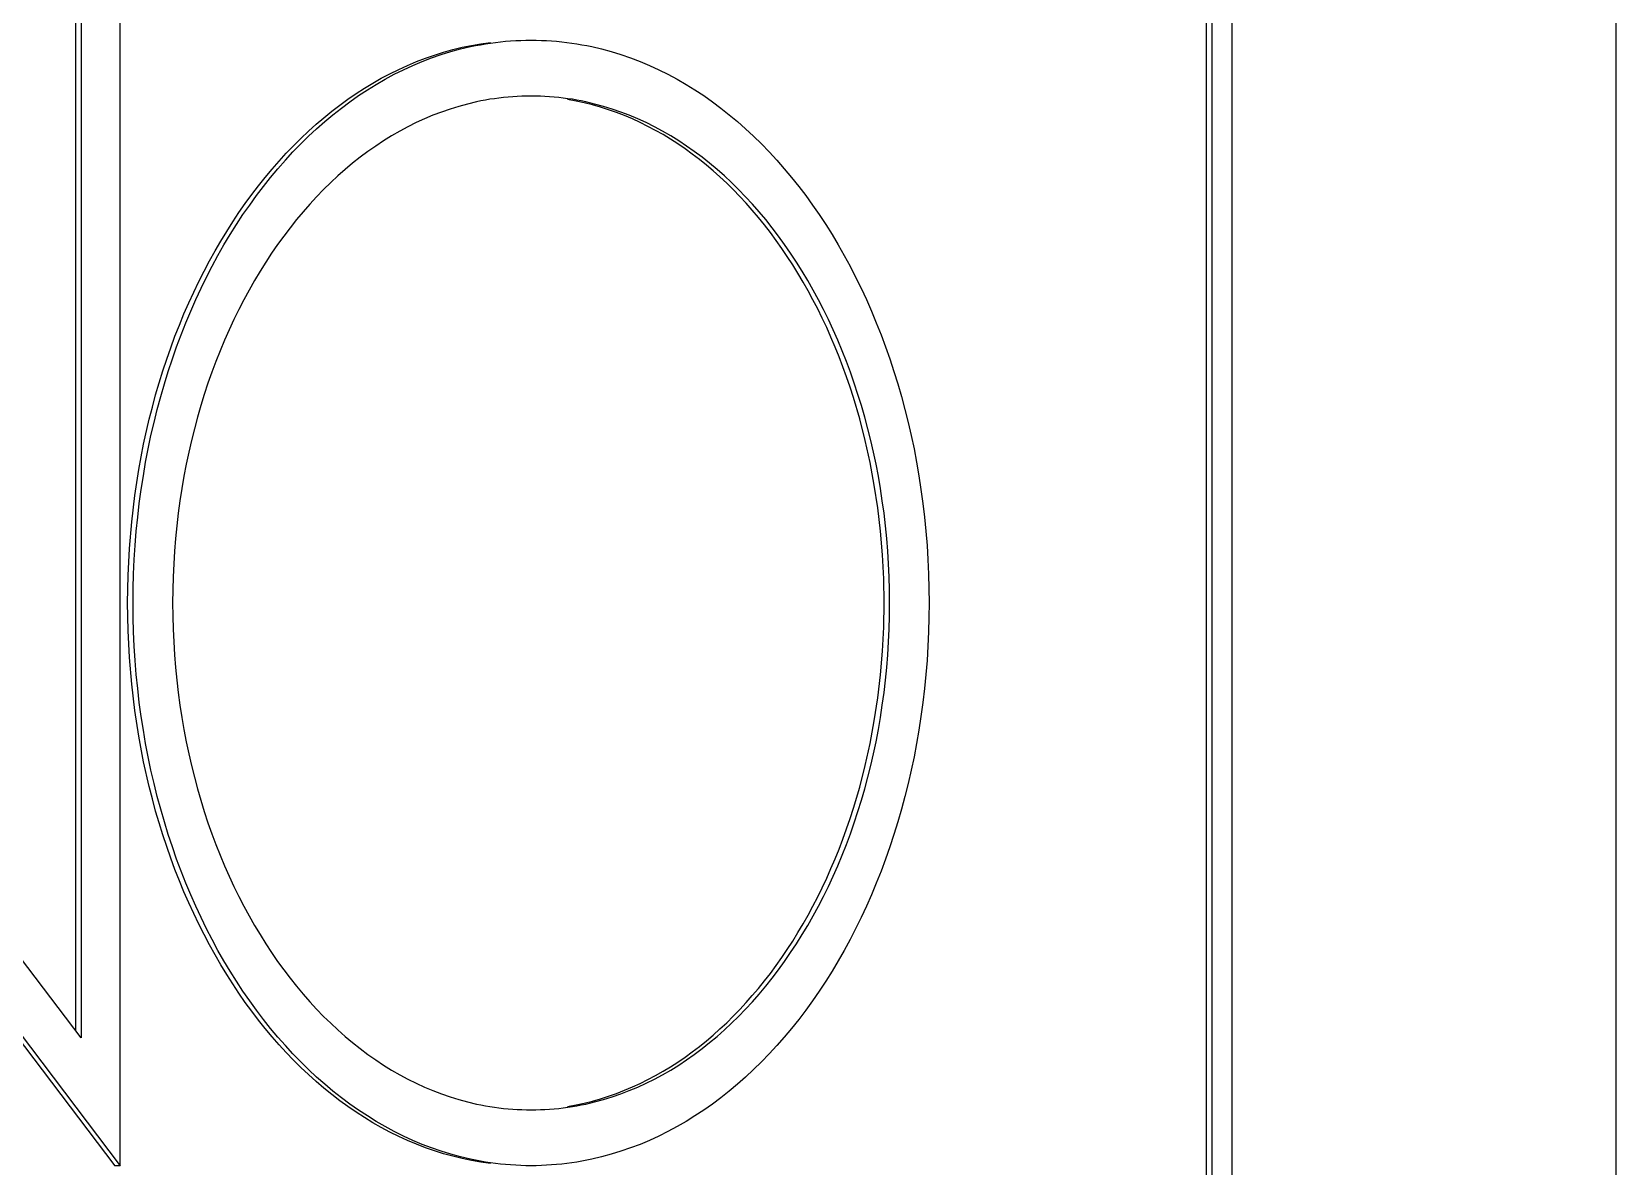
# Model space of a CAD drawing. Header units: millimetres. Extents: x -1480 to 5249, y -840 to 3860.
# Drawn here: x 2442.34 to 2459.57, y 3071.29 to 3083.63 of the extents above; entities that cross this region are included whole.
import ezdxf

# ---------------------------------------------------------------- set-up
doc = ezdxf.new("R2010")
doc.units = ezdxf.units.MM
doc.header["$MEASUREMENT"] = 0
doc.layers.add('Utwórz2D linie widoczne', color=7, linetype='Continuous', true_color=0x000000)

msp = doc.modelspace()

# ---------------------------------------------------------------- linework, layer by layer
at = {"layer": 'Utwórz2D linie widoczne'}
for p, q in [((2459.574, 3059.812), (2459.574, 3114.012)), ((2455.392, 3100.712), (2455.392, 3066.712)), ((2455.117, 3067.016), (2455.117, 3100.409)), ((2455.177, 3067.016), (2455.177, 3100.409)), ((2443.299, 3071.293), (2443.299, 3083.904)), ((2442.872, 3072.686), (2434.505, 3083.727)), ((2442.812, 3083.727), (2442.812, 3072.765)), ((2442.872, 3083.727), (2442.872, 3072.686)), ((2447.221, 3083.502), (2447.325, 3083.517)), ((2447.271, 3083.501), (2447.326, 3083.509)), ((2447.326, 3083.509), (2447.38, 3083.516)), ((2447.38, 3083.516), (2447.435, 3083.523)), ((2447.435, 3083.523), (2447.49, 3083.528)), ((2447.49, 3083.528), (2447.546, 3083.533)), ((2447.546, 3083.533), (2447.601, 3083.536)), ((2447.601, 3083.536), (2447.657, 3083.538)), ((2447.657, 3083.538), (2447.712, 3083.54)), ((2447.712, 3083.54), (2447.768, 3083.54)), ((2447.768, 3083.54), (2447.824, 3083.54)), ((2447.824, 3083.54), (2447.88, 3083.538)), ((2447.88, 3083.538), (2447.936, 3083.536)), ((2447.936, 3083.536), (2447.991, 3083.533)), ((2447.991, 3083.533), (2448.046, 3083.528)), ((2448.046, 3083.528), (2448.102, 3083.523)), ((2448.102, 3083.523), (2448.156, 3083.516)), ((2448.156, 3083.516), (2448.211, 3083.509)), ((2448.211, 3083.509), (2448.266, 3083.501)), ((2446.52, 3083.307), (2446.618, 3083.345)), ((2446.583, 3083.308), (2446.686, 3083.348)), ((2446.618, 3083.345), (2446.716, 3083.379)), ((2446.686, 3083.348), (2446.791, 3083.384)), ((2446.716, 3083.379), (2446.816, 3083.41)), ((2446.791, 3083.384), (2446.896, 3083.416)), ((2446.816, 3083.41), (2446.916, 3083.438)), ((2446.896, 3083.416), (2447.002, 3083.445)), ((2446.916, 3083.438), (2447.017, 3083.463)), ((2447.002, 3083.445), (2447.109, 3083.47)), ((2447.017, 3083.463), (2447.119, 3083.484)), ((2447.109, 3083.47), (2447.163, 3083.481)), ((2447.119, 3083.484), (2447.221, 3083.502)), ((2447.163, 3083.481), (2447.217, 3083.491)), ((2447.217, 3083.491), (2447.271, 3083.501)), ((2448.266, 3083.501), (2448.32, 3083.491)), ((2448.32, 3083.491), (2448.374, 3083.481)), ((2448.374, 3083.481), (2448.428, 3083.47)), ((2448.428, 3083.47), (2448.535, 3083.445)), ((2448.535, 3083.445), (2448.641, 3083.416)), ((2448.641, 3083.416), (2448.746, 3083.384)), ((2448.746, 3083.384), (2448.851, 3083.348)), ((2448.851, 3083.348), (2448.954, 3083.308)), ((2446.139, 3083.126), (2446.233, 3083.176)), ((2446.181, 3083.116), (2446.28, 3083.169)), ((2446.233, 3083.176), (2446.328, 3083.223)), ((2446.28, 3083.169), (2446.38, 3083.219)), ((2446.328, 3083.223), (2446.423, 3083.266)), ((2446.38, 3083.219), (2446.481, 3083.265)), ((2446.423, 3083.266), (2446.52, 3083.307)), ((2446.481, 3083.265), (2446.583, 3083.308)), ((2448.954, 3083.308), (2449.056, 3083.265)), ((2449.056, 3083.265), (2449.157, 3083.219)), ((2449.157, 3083.219), (2449.257, 3083.169)), ((2449.257, 3083.169), (2449.356, 3083.116)), ((2445.864, 3082.959), (2445.955, 3083.018)), ((2445.891, 3082.937), (2445.987, 3083)), ((2445.955, 3083.018), (2446.047, 3083.073)), ((2445.987, 3083), (2446.083, 3083.059)), ((2446.047, 3083.073), (2446.139, 3083.126)), ((2446.083, 3083.059), (2446.181, 3083.116)), ((2449.356, 3083.116), (2449.454, 3083.059)), ((2449.454, 3083.059), (2449.55, 3083)), ((2449.55, 3083), (2449.646, 3082.937)), ((2445.6, 3082.767), (2445.687, 3082.834)), ((2445.687, 3082.834), (2445.775, 3082.898)), ((2445.705, 3082.801), (2445.797, 3082.871)), ((2445.775, 3082.898), (2445.864, 3082.959)), ((2445.797, 3082.871), (2445.891, 3082.937)), ((2446.983, 3082.82), (2446.888, 3082.791)), ((2447.078, 3082.846), (2446.983, 3082.82)), ((2447.175, 3082.869), (2447.078, 3082.846)), ((2447.223, 3082.879), (2447.175, 3082.869)), ((2447.272, 3082.888), (2447.223, 3082.879)), ((2447.321, 3082.897), (2447.272, 3082.888)), ((2447.37, 3082.904), (2447.321, 3082.897)), ((2447.419, 3082.911), (2447.37, 3082.904)), ((2447.469, 3082.916), (2447.419, 3082.911)), ((2447.518, 3082.921), (2447.469, 3082.916)), ((2447.568, 3082.925), (2447.518, 3082.921)), ((2447.618, 3082.928), (2447.568, 3082.925)), ((2447.668, 3082.931), (2447.618, 3082.928)), ((2447.718, 3082.932), (2447.668, 3082.931)), ((2447.769, 3082.932), (2447.718, 3082.932)), ((2447.819, 3082.932), (2447.769, 3082.932)), ((2447.869, 3082.931), (2447.819, 3082.932)), ((2447.919, 3082.928), (2447.869, 3082.931)), ((2447.969, 3082.925), (2447.919, 3082.928)), ((2448.019, 3082.921), (2447.969, 3082.925)), ((2448.069, 3082.916), (2448.019, 3082.921)), ((2448.118, 3082.911), (2448.069, 3082.916)), ((2448.167, 3082.904), (2448.118, 3082.911)), ((2448.257, 3082.878), (2448.166, 3082.895)), ((2448.217, 3082.897), (2448.167, 3082.904)), ((2448.265, 3082.888), (2448.217, 3082.897)), ((2448.346, 3082.859), (2448.257, 3082.878)), ((2448.314, 3082.879), (2448.265, 3082.888)), ((2448.363, 3082.869), (2448.314, 3082.879)), ((2448.436, 3082.837), (2448.346, 3082.859)), ((2448.459, 3082.846), (2448.363, 3082.869)), ((2448.524, 3082.812), (2448.436, 3082.837)), ((2448.555, 3082.82), (2448.459, 3082.846)), ((2448.65, 3082.791), (2448.555, 3082.82)), ((2449.646, 3082.937), (2449.74, 3082.871)), ((2449.74, 3082.871), (2449.832, 3082.801)), ((2445.429, 3082.625), (2445.514, 3082.697)), ((2445.435, 3082.576), (2445.523, 3082.654)), ((2445.514, 3082.697), (2445.6, 3082.767)), ((2445.523, 3082.654), (2445.613, 3082.729)), ((2445.613, 3082.729), (2445.705, 3082.801)), ((2446.518, 3082.643), (2446.428, 3082.598)), ((2446.609, 3082.685), (2446.518, 3082.643)), ((2446.701, 3082.723), (2446.609, 3082.685)), ((2446.794, 3082.759), (2446.701, 3082.723)), ((2446.888, 3082.791), (2446.794, 3082.759)), ((2448.612, 3082.784), (2448.524, 3082.812)), ((2448.699, 3082.753), (2448.612, 3082.784)), ((2448.743, 3082.759), (2448.65, 3082.791)), ((2448.785, 3082.72), (2448.699, 3082.753)), ((2448.836, 3082.723), (2448.743, 3082.759)), ((2448.87, 3082.684), (2448.785, 3082.72)), ((2448.928, 3082.685), (2448.836, 3082.723)), ((2448.955, 3082.645), (2448.87, 3082.684)), ((2449.02, 3082.643), (2448.928, 3082.685)), ((2449.039, 3082.603), (2448.955, 3082.645)), ((2449.11, 3082.598), (2449.02, 3082.643)), ((2449.832, 3082.801), (2449.924, 3082.729)), ((2449.924, 3082.729), (2450.014, 3082.654)), ((2450.014, 3082.654), (2450.102, 3082.576)), ((2445.184, 3082.392), (2445.264, 3082.472)), ((2445.262, 3082.411), (2445.348, 3082.495)), ((2445.264, 3082.472), (2445.346, 3082.55)), ((2445.346, 3082.55), (2445.429, 3082.625)), ((2445.348, 3082.495), (2445.435, 3082.576)), ((2446.251, 3082.499), (2446.164, 3082.445)), ((2446.339, 3082.55), (2446.251, 3082.499)), ((2446.428, 3082.598), (2446.339, 3082.55)), ((2449.122, 3082.559), (2449.039, 3082.603)), ((2449.199, 3082.55), (2449.11, 3082.598)), ((2449.204, 3082.513), (2449.122, 3082.559)), ((2449.287, 3082.499), (2449.199, 3082.55)), ((2449.284, 3082.464), (2449.204, 3082.513)), ((2449.374, 3082.445), (2449.287, 3082.499)), ((2450.102, 3082.576), (2450.189, 3082.495)), ((2450.189, 3082.495), (2450.275, 3082.411)), ((2434.935, 3082.329), (2443.299, 3071.293)), ((2445.026, 3082.225), (2445.104, 3082.31)), ((2445.095, 3082.235), (2445.178, 3082.324)), ((2445.104, 3082.31), (2445.184, 3082.392)), ((2445.178, 3082.324), (2445.262, 3082.411)), ((2445.993, 3082.329), (2445.91, 3082.267)), ((2446.078, 3082.389), (2445.993, 3082.329)), ((2446.164, 3082.445), (2446.078, 3082.389)), ((2449.365, 3082.412), (2449.284, 3082.464)), ((2449.444, 3082.358), (2449.365, 3082.412)), ((2449.46, 3082.389), (2449.374, 3082.445)), ((2449.522, 3082.302), (2449.444, 3082.358)), ((2449.544, 3082.329), (2449.46, 3082.389)), ((2449.599, 3082.243), (2449.522, 3082.302)), ((2449.628, 3082.267), (2449.544, 3082.329)), ((2450.275, 3082.411), (2450.359, 3082.324)), ((2450.359, 3082.324), (2450.442, 3082.235)), ((2434.935, 3082.25), (2443.239, 3071.293)), ((2444.875, 3082.047), (2444.95, 3082.137)), ((2444.935, 3082.047), (2445.014, 3082.142)), ((2444.95, 3082.137), (2445.026, 3082.225)), ((2445.014, 3082.142), (2445.095, 3082.235)), ((2445.746, 3082.134), (2445.667, 3082.064)), ((2445.827, 3082.202), (2445.746, 3082.134)), ((2445.91, 3082.267), (2445.827, 3082.202)), ((2449.675, 3082.181), (2449.599, 3082.243)), ((2449.71, 3082.202), (2449.628, 3082.267)), ((2449.75, 3082.118), (2449.675, 3082.181)), ((2449.791, 3082.134), (2449.71, 3082.202)), ((2449.871, 3082.064), (2449.791, 3082.134)), ((2450.442, 3082.235), (2450.523, 3082.142)), ((2450.523, 3082.142), (2450.602, 3082.047)), ((2444.729, 3081.861), (2444.801, 3081.955)), ((2444.801, 3081.955), (2444.875, 3082.047)), ((2444.857, 3081.95), (2444.935, 3082.047)), ((2445.588, 3081.991), (2445.511, 3081.915)), ((2445.667, 3082.064), (2445.588, 3081.991)), ((2449.823, 3082.052), (2449.75, 3082.118)), ((2449.896, 3081.984), (2449.823, 3082.052)), ((2449.949, 3081.991), (2449.871, 3082.064)), ((2449.968, 3081.914), (2449.896, 3081.984)), ((2450.026, 3081.915), (2449.949, 3081.991)), ((2450.602, 3082.047), (2450.68, 3081.95)), ((2444.659, 3081.764), (2444.729, 3081.861)), ((2444.707, 3081.747), (2444.781, 3081.85)), ((2444.781, 3081.85), (2444.857, 3081.95)), ((2445.435, 3081.837), (2445.361, 3081.756)), ((2445.511, 3081.915), (2445.435, 3081.837)), ((2450.038, 3081.841), (2449.968, 3081.914)), ((2450.102, 3081.837), (2450.026, 3081.915)), ((2450.107, 3081.766), (2450.038, 3081.841)), ((2450.176, 3081.756), (2450.102, 3081.837)), ((2450.68, 3081.95), (2450.756, 3081.85)), ((2450.756, 3081.85), (2450.83, 3081.747)), ((2444.522, 3081.564), (2444.59, 3081.665)), ((2444.563, 3081.535), (2444.634, 3081.642)), ((2444.59, 3081.665), (2444.659, 3081.764)), ((2444.634, 3081.642), (2444.707, 3081.747)), ((2445.288, 3081.673), (2445.216, 3081.588)), ((2445.361, 3081.756), (2445.288, 3081.673)), ((2450.175, 3081.69), (2450.107, 3081.766)), ((2450.242, 3081.611), (2450.175, 3081.69)), ((2450.249, 3081.673), (2450.176, 3081.756)), ((2450.307, 3081.53), (2450.242, 3081.611)), ((2450.321, 3081.588), (2450.249, 3081.673)), ((2450.83, 3081.747), (2450.903, 3081.642)), ((2450.903, 3081.642), (2450.973, 3081.535)), ((2444.392, 3081.355), (2444.457, 3081.46)), ((2444.457, 3081.46), (2444.522, 3081.564)), ((2444.494, 3081.425), (2444.563, 3081.535)), ((2445.146, 3081.5), (2445.078, 3081.409)), ((2445.216, 3081.588), (2445.146, 3081.5)), ((2450.371, 3081.447), (2450.307, 3081.53)), ((2450.391, 3081.5), (2450.321, 3081.588)), ((2450.434, 3081.362), (2450.371, 3081.447)), ((2450.459, 3081.409), (2450.391, 3081.5)), ((2450.973, 3081.535), (2451.042, 3081.425)), ((2444.33, 3081.248), (2444.392, 3081.355)), ((2444.362, 3081.198), (2444.427, 3081.312)), ((2444.427, 3081.312), (2444.494, 3081.425)), ((2445.011, 3081.317), (2444.946, 3081.222)), ((2445.078, 3081.409), (2445.011, 3081.317)), ((2450.495, 3081.275), (2450.434, 3081.362)), ((2450.526, 3081.317), (2450.459, 3081.409)), ((2450.555, 3081.187), (2450.495, 3081.275)), ((2450.592, 3081.222), (2450.526, 3081.317)), ((2451.042, 3081.425), (2451.109, 3081.312)), ((2451.109, 3081.312), (2451.175, 3081.198)), ((2444.21, 3081.027), (2444.269, 3081.138)), ((2444.269, 3081.138), (2444.33, 3081.248)), ((2444.299, 3081.081), (2444.362, 3081.198)), ((2444.882, 3081.125), (2444.82, 3081.026)), ((2444.946, 3081.222), (2444.882, 3081.125)), ((2450.614, 3081.096), (2450.555, 3081.187)), ((2450.655, 3081.125), (2450.592, 3081.222)), ((2450.671, 3081.004), (2450.614, 3081.096)), ((2450.718, 3081.026), (2450.655, 3081.125)), ((2451.175, 3081.198), (2451.238, 3081.081)), ((2444.153, 3080.913), (2444.21, 3081.027)), ((2444.178, 3080.841), (2444.237, 3080.962)), ((2444.237, 3080.962), (2444.299, 3081.081)), ((2444.759, 3080.925), (2444.7, 3080.822)), ((2444.82, 3081.026), (2444.759, 3080.925)), ((2450.727, 3080.909), (2450.671, 3081.004)), ((2450.778, 3080.925), (2450.718, 3081.026)), ((2450.837, 3080.822), (2450.778, 3080.925)), ((2451.238, 3081.081), (2451.299, 3080.962)), ((2451.299, 3080.962), (2451.359, 3080.841)), ((2444.044, 3080.681), (2444.098, 3080.798)), ((2444.098, 3080.798), (2444.153, 3080.913)), ((2444.121, 3080.718), (2444.178, 3080.841)), ((2444.7, 3080.822), (2444.643, 3080.717)), ((2450.782, 3080.814), (2450.727, 3080.909)), ((2450.834, 3080.716), (2450.782, 3080.814)), ((2450.894, 3080.717), (2450.837, 3080.822)), ((2451.359, 3080.841), (2451.416, 3080.718)), ((2443.992, 3080.562), (2444.044, 3080.681)), ((2444.012, 3080.465), (2444.066, 3080.593)), ((2444.066, 3080.593), (2444.121, 3080.718)), ((2444.588, 3080.61), (2444.535, 3080.501)), ((2444.643, 3080.717), (2444.588, 3080.61)), ((2450.886, 3080.616), (2450.834, 3080.716)), ((2450.935, 3080.515), (2450.886, 3080.616)), ((2450.949, 3080.61), (2450.894, 3080.717)), ((2451.003, 3080.501), (2450.949, 3080.61)), ((2451.416, 3080.718), (2451.471, 3080.593)), ((2451.471, 3080.593), (2451.524, 3080.465)), ((2443.894, 3080.319), (2443.942, 3080.441)), ((2443.942, 3080.441), (2443.992, 3080.562)), ((2443.961, 3080.336), (2444.012, 3080.465)), ((2444.535, 3080.501), (2444.483, 3080.39)), ((2450.984, 3080.413), (2450.935, 3080.515)), ((2451.03, 3080.308), (2450.984, 3080.413)), ((2451.054, 3080.39), (2451.003, 3080.501)), ((2451.524, 3080.465), (2451.576, 3080.336)), ((2443.848, 3080.194), (2443.894, 3080.319)), ((2443.912, 3080.205), (2443.961, 3080.336)), ((2444.433, 3080.277), (2444.385, 3080.162)), ((2444.483, 3080.39), (2444.433, 3080.277)), ((2451.075, 3080.202), (2451.03, 3080.308)), ((2451.104, 3080.277), (2451.054, 3080.39)), ((2451.152, 3080.162), (2451.104, 3080.277)), ((2451.576, 3080.336), (2451.624, 3080.205)), ((2443.762, 3079.941), (2443.804, 3080.068)), ((2443.804, 3080.068), (2443.848, 3080.194)), ((2443.821, 3079.937), (2443.866, 3080.072)), ((2443.866, 3080.072), (2443.912, 3080.205)), ((2444.385, 3080.162), (2444.339, 3080.046)), ((2451.119, 3080.095), (2451.075, 3080.202)), ((2451.16, 3079.986), (2451.119, 3080.095)), ((2451.198, 3080.046), (2451.152, 3080.162)), ((2451.624, 3080.205), (2451.671, 3080.072)), ((2451.671, 3080.072), (2451.716, 3079.937)), ((2443.722, 3079.812), (2443.762, 3079.941)), ((2443.779, 3079.801), (2443.821, 3079.937)), ((2444.295, 3079.928), (2444.253, 3079.808)), ((2444.339, 3080.046), (2444.295, 3079.928)), ((2451.2, 3079.876), (2451.16, 3079.986)), ((2451.242, 3079.928), (2451.198, 3080.046)), ((2451.284, 3079.808), (2451.242, 3079.928)), ((2451.716, 3079.937), (2451.758, 3079.801)), ((2443.684, 3079.681), (2443.722, 3079.812)), ((2443.739, 3079.663), (2443.779, 3079.801)), ((2444.253, 3079.808), (2444.213, 3079.687)), ((2451.239, 3079.764), (2451.2, 3079.876)), ((2451.275, 3079.651), (2451.239, 3079.764)), ((2451.324, 3079.687), (2451.284, 3079.808)), ((2451.758, 3079.801), (2451.798, 3079.663)), ((2443.614, 3079.416), (2443.648, 3079.549)), ((2443.648, 3079.549), (2443.684, 3079.681)), ((2443.701, 3079.523), (2443.739, 3079.663)), ((2444.175, 3079.564), (2444.139, 3079.439)), ((2444.213, 3079.687), (2444.175, 3079.564)), ((2451.343, 3079.421), (2451.275, 3079.651)), ((2451.362, 3079.564), (2451.324, 3079.687)), ((2451.398, 3079.439), (2451.362, 3079.564)), ((2451.798, 3079.663), (2451.835, 3079.523)), ((2443.553, 3079.145), (2443.614, 3079.416)), ((2443.633, 3079.238), (2443.666, 3079.381)), ((2443.666, 3079.381), (2443.701, 3079.523)), ((2444.139, 3079.439), (2444.105, 3079.313)), ((2451.404, 3079.185), (2451.343, 3079.421)), ((2451.432, 3079.313), (2451.398, 3079.439)), ((2451.835, 3079.523), (2451.871, 3079.381)), ((2451.871, 3079.381), (2451.903, 3079.238)), ((2443.603, 3079.094), (2443.633, 3079.238)), ((2444.105, 3079.313), (2444.074, 3079.186)), ((2451.464, 3079.186), (2451.432, 3079.313)), ((2451.903, 3079.238), (2451.934, 3079.094)), ((2443.501, 3078.868), (2443.553, 3079.145)), ((2443.575, 3078.948), (2443.603, 3079.094)), ((2444.044, 3079.057), (2444.017, 3078.927)), ((2444.074, 3079.186), (2444.044, 3079.057)), ((2451.457, 3078.945), (2451.404, 3079.185)), ((2451.493, 3079.057), (2451.464, 3079.186)), ((2451.521, 3078.927), (2451.493, 3079.057)), ((2451.934, 3079.094), (2451.962, 3078.948)), ((2443.457, 3078.587), (2443.501, 3078.868)), ((2443.55, 3078.8), (2443.575, 3078.948)), ((2444.017, 3078.927), (2443.991, 3078.795)), ((2451.502, 3078.7), (2451.457, 3078.945)), ((2451.546, 3078.795), (2451.521, 3078.927)), ((2451.962, 3078.948), (2451.987, 3078.8)), ((2443.527, 3078.651), (2443.55, 3078.8)), ((2443.991, 3078.795), (2443.968, 3078.663)), ((2451.54, 3078.451), (2451.502, 3078.7)), ((2451.569, 3078.663), (2451.546, 3078.795)), ((2451.987, 3078.8), (2452.01, 3078.651)), ((2443.423, 3078.301), (2443.457, 3078.587)), ((2443.506, 3078.501), (2443.527, 3078.651)), ((2443.948, 3078.529), (2443.93, 3078.393)), ((2443.968, 3078.663), (2443.948, 3078.529)), ((2451.589, 3078.529), (2451.569, 3078.663)), ((2451.608, 3078.393), (2451.589, 3078.529)), ((2452.01, 3078.651), (2452.03, 3078.501)), ((2443.473, 3078.197), (2443.489, 3078.35)), ((2443.489, 3078.35), (2443.506, 3078.501)), ((2443.93, 3078.393), (2443.914, 3078.257)), ((2451.57, 3078.198), (2451.54, 3078.451)), ((2451.624, 3078.257), (2451.608, 3078.393)), ((2452.03, 3078.501), (2452.048, 3078.35)), ((2452.048, 3078.35), (2452.063, 3078.197)), ((2443.399, 3078.01), (2443.423, 3078.301)), ((2443.461, 3078.043), (2443.473, 3078.197)), ((2443.914, 3078.257), (2443.9, 3078.119)), ((2451.591, 3077.941), (2451.57, 3078.198)), ((2451.637, 3078.119), (2451.624, 3078.257)), ((2452.063, 3078.197), (2452.076, 3078.043)), ((2443.384, 3077.716), (2443.399, 3078.01)), ((2443.451, 3077.889), (2443.461, 3078.043)), ((2443.9, 3078.119), (2443.889, 3077.981)), ((2451.648, 3077.981), (2451.637, 3078.119)), ((2452.076, 3078.043), (2452.085, 3077.889)), ((2443.444, 3077.732), (2443.451, 3077.889)), ((2443.88, 3077.841), (2443.874, 3077.701)), ((2443.889, 3077.981), (2443.88, 3077.841)), ((2451.604, 3077.68), (2451.591, 3077.941)), ((2451.657, 3077.841), (2451.648, 3077.981)), ((2451.663, 3077.701), (2451.657, 3077.841)), ((2452.085, 3077.889), (2452.092, 3077.732)), ((2443.379, 3077.417), (2443.384, 3077.716)), ((2443.44, 3077.575), (2443.444, 3077.732)), ((2443.874, 3077.701), (2443.87, 3077.559)), ((2451.608, 3077.417), (2451.604, 3077.68)), ((2451.667, 3077.559), (2451.663, 3077.701)), ((2452.092, 3077.732), (2452.097, 3077.575)), ((2443.439, 3077.417), (2443.44, 3077.575)), ((2443.87, 3077.559), (2443.869, 3077.417)), ((2451.669, 3077.417), (2451.667, 3077.559)), ((2452.097, 3077.575), (2452.098, 3077.417)), ((2443.384, 3077.119), (2443.379, 3077.417)), ((2443.44, 3077.259), (2443.439, 3077.417)), ((2443.869, 3077.417), (2443.87, 3077.275)), ((2451.604, 3077.153), (2451.608, 3077.417)), ((2451.667, 3077.275), (2451.669, 3077.417)), ((2452.098, 3077.417), (2452.097, 3077.259)), ((2443.444, 3077.102), (2443.44, 3077.259)), ((2443.87, 3077.275), (2443.874, 3077.133)), ((2443.874, 3077.133), (2443.88, 3076.993)), ((2451.591, 3076.893), (2451.604, 3077.153)), ((2451.657, 3076.993), (2451.663, 3077.133)), ((2451.663, 3077.133), (2451.667, 3077.275)), ((2452.097, 3077.259), (2452.092, 3077.102)), ((2443.399, 3076.825), (2443.384, 3077.119)), ((2443.451, 3076.946), (2443.444, 3077.102)), ((2443.88, 3076.993), (2443.889, 3076.853)), ((2451.648, 3076.853), (2451.657, 3076.993)), ((2452.092, 3077.102), (2452.085, 3076.946)), ((2443.423, 3076.534), (2443.399, 3076.825)), ((2443.461, 3076.791), (2443.451, 3076.946)), ((2443.473, 3076.637), (2443.461, 3076.791)), ((2443.889, 3076.853), (2443.9, 3076.715)), ((2451.57, 3076.636), (2451.591, 3076.893)), ((2451.637, 3076.715), (2451.648, 3076.853)), ((2452.076, 3076.791), (2452.063, 3076.637)), ((2452.085, 3076.946), (2452.076, 3076.791)), ((2443.489, 3076.485), (2443.473, 3076.637)), ((2443.9, 3076.715), (2443.914, 3076.577)), ((2451.54, 3076.383), (2451.57, 3076.636)), ((2451.624, 3076.577), (2451.637, 3076.715)), ((2452.063, 3076.637), (2452.048, 3076.485)), ((2443.457, 3076.248), (2443.423, 3076.534)), ((2443.506, 3076.333), (2443.489, 3076.485)), ((2443.914, 3076.577), (2443.93, 3076.441)), ((2443.93, 3076.441), (2443.948, 3076.305)), ((2451.589, 3076.305), (2451.608, 3076.441)), ((2451.608, 3076.441), (2451.624, 3076.577)), ((2452.048, 3076.485), (2452.03, 3076.333)), ((2443.527, 3076.183), (2443.506, 3076.333)), ((2443.948, 3076.305), (2443.968, 3076.171)), ((2451.502, 3076.134), (2451.54, 3076.383)), ((2451.569, 3076.171), (2451.589, 3076.305)), ((2452.03, 3076.333), (2452.01, 3076.183)), ((2443.501, 3075.967), (2443.457, 3076.248)), ((2443.55, 3076.034), (2443.527, 3076.183)), ((2443.968, 3076.171), (2443.991, 3076.039)), ((2451.457, 3075.889), (2451.502, 3076.134)), ((2451.546, 3076.039), (2451.569, 3076.171)), ((2452.01, 3076.183), (2451.987, 3076.034)), ((2443.553, 3075.69), (2443.501, 3075.967)), ((2443.575, 3075.887), (2443.55, 3076.034)), ((2443.991, 3076.039), (2444.017, 3075.907)), ((2451.521, 3075.907), (2451.546, 3076.039)), ((2451.987, 3076.034), (2451.962, 3075.887)), ((2443.603, 3075.741), (2443.575, 3075.887)), ((2444.017, 3075.907), (2444.044, 3075.777)), ((2444.044, 3075.777), (2444.074, 3075.648)), ((2451.404, 3075.649), (2451.457, 3075.889)), ((2451.464, 3075.648), (2451.493, 3075.777)), ((2451.493, 3075.777), (2451.521, 3075.907)), ((2451.962, 3075.887), (2451.934, 3075.741)), ((2443.614, 3075.419), (2443.553, 3075.69)), ((2443.633, 3075.596), (2443.603, 3075.741)), ((2443.666, 3075.453), (2443.633, 3075.596)), ((2444.074, 3075.648), (2444.105, 3075.521)), ((2451.343, 3075.413), (2451.404, 3075.649)), ((2451.432, 3075.521), (2451.464, 3075.648)), ((2451.903, 3075.596), (2451.871, 3075.453)), ((2451.934, 3075.741), (2451.903, 3075.596)), ((2443.648, 3075.285), (2443.614, 3075.419)), ((2443.701, 3075.312), (2443.666, 3075.453)), ((2444.105, 3075.521), (2444.139, 3075.395)), ((2451.275, 3075.183), (2451.343, 3075.413)), ((2451.398, 3075.395), (2451.432, 3075.521)), ((2451.871, 3075.453), (2451.835, 3075.312)), ((2443.684, 3075.153), (2443.648, 3075.285)), ((2443.739, 3075.172), (2443.701, 3075.312)), ((2444.139, 3075.395), (2444.175, 3075.27)), ((2444.175, 3075.27), (2444.213, 3075.147)), ((2451.324, 3075.147), (2451.362, 3075.27)), ((2451.362, 3075.27), (2451.398, 3075.395)), ((2451.835, 3075.312), (2451.798, 3075.172)), ((2443.722, 3075.023), (2443.684, 3075.153)), ((2443.779, 3075.034), (2443.739, 3075.172)), ((2444.213, 3075.147), (2444.253, 3075.026)), ((2451.2, 3074.958), (2451.239, 3075.07)), ((2451.239, 3075.07), (2451.275, 3075.183)), ((2451.284, 3075.026), (2451.324, 3075.147)), ((2451.798, 3075.172), (2451.758, 3075.034)), ((2443.762, 3074.894), (2443.722, 3075.023)), ((2443.804, 3074.766), (2443.762, 3074.894)), ((2443.821, 3074.897), (2443.779, 3075.034)), ((2443.866, 3074.763), (2443.821, 3074.897)), ((2444.253, 3075.026), (2444.295, 3074.906)), ((2444.295, 3074.906), (2444.339, 3074.788)), ((2451.16, 3074.848), (2451.2, 3074.958)), ((2451.198, 3074.788), (2451.242, 3074.906)), ((2451.242, 3074.906), (2451.284, 3075.026)), ((2451.716, 3074.897), (2451.671, 3074.763)), ((2451.758, 3075.034), (2451.716, 3074.897)), ((2443.848, 3074.64), (2443.804, 3074.766)), ((2443.912, 3074.63), (2443.866, 3074.763)), ((2444.339, 3074.788), (2444.385, 3074.672)), ((2451.075, 3074.632), (2451.119, 3074.739)), ((2451.119, 3074.739), (2451.16, 3074.848)), ((2451.152, 3074.672), (2451.198, 3074.788)), ((2451.671, 3074.763), (2451.624, 3074.63)), ((2443.894, 3074.516), (2443.848, 3074.64)), ((2443.961, 3074.499), (2443.912, 3074.63)), ((2444.385, 3074.672), (2444.433, 3074.557)), ((2444.433, 3074.557), (2444.483, 3074.444)), ((2451.03, 3074.526), (2451.075, 3074.632)), ((2451.054, 3074.444), (2451.104, 3074.557)), ((2451.104, 3074.557), (2451.152, 3074.672)), ((2451.624, 3074.63), (2451.576, 3074.499)), ((2443.942, 3074.394), (2443.894, 3074.516)), ((2443.992, 3074.273), (2443.942, 3074.394)), ((2444.012, 3074.369), (2443.961, 3074.499)), ((2444.066, 3074.242), (2444.012, 3074.369)), ((2444.483, 3074.444), (2444.535, 3074.333)), ((2450.935, 3074.319), (2450.984, 3074.422)), ((2450.984, 3074.422), (2451.03, 3074.526)), ((2451.003, 3074.333), (2451.054, 3074.444)), ((2451.524, 3074.369), (2451.471, 3074.242)), ((2451.576, 3074.499), (2451.524, 3074.369)), ((2444.044, 3074.154), (2443.992, 3074.273)), ((2444.121, 3074.117), (2444.066, 3074.242)), ((2444.535, 3074.333), (2444.588, 3074.224)), ((2444.588, 3074.224), (2444.643, 3074.117)), ((2450.834, 3074.118), (2450.886, 3074.218)), ((2450.886, 3074.218), (2450.935, 3074.319)), ((2450.894, 3074.117), (2450.949, 3074.224)), ((2450.949, 3074.224), (2451.003, 3074.333)), ((2451.471, 3074.242), (2451.416, 3074.117)), ((2444.098, 3074.037), (2444.044, 3074.154)), ((2444.153, 3073.921), (2444.098, 3074.037)), ((2444.178, 3073.994), (2444.121, 3074.117)), ((2444.643, 3074.117), (2444.7, 3074.012)), ((2450.782, 3074.021), (2450.834, 3074.118)), ((2450.837, 3074.012), (2450.894, 3074.117)), ((2451.416, 3074.117), (2451.359, 3073.994)), ((2444.21, 3073.808), (2444.153, 3073.921)), ((2444.237, 3073.873), (2444.178, 3073.994)), ((2444.299, 3073.754), (2444.237, 3073.873)), ((2444.7, 3074.012), (2444.759, 3073.909)), ((2444.759, 3073.909), (2444.82, 3073.808)), ((2450.671, 3073.831), (2450.727, 3073.925)), ((2450.718, 3073.808), (2450.778, 3073.909)), ((2450.727, 3073.925), (2450.782, 3074.021)), ((2450.778, 3073.909), (2450.837, 3074.012)), ((2451.299, 3073.873), (2451.238, 3073.754)), ((2451.359, 3073.994), (2451.299, 3073.873)), ((2444.269, 3073.696), (2444.21, 3073.808)), ((2444.33, 3073.587), (2444.269, 3073.696)), ((2444.362, 3073.637), (2444.299, 3073.754)), ((2444.82, 3073.808), (2444.882, 3073.709)), ((2444.882, 3073.709), (2444.946, 3073.612)), ((2450.555, 3073.648), (2450.614, 3073.738)), ((2450.592, 3073.612), (2450.655, 3073.709)), ((2450.614, 3073.738), (2450.671, 3073.831)), ((2450.655, 3073.709), (2450.718, 3073.808)), ((2451.238, 3073.754), (2451.175, 3073.637)), ((2444.392, 3073.479), (2444.33, 3073.587)), ((2444.427, 3073.522), (2444.362, 3073.637)), ((2444.494, 3073.41), (2444.427, 3073.522)), ((2444.946, 3073.612), (2445.011, 3073.517)), ((2445.011, 3073.517), (2445.078, 3073.425)), ((2450.434, 3073.472), (2450.495, 3073.559)), ((2450.459, 3073.425), (2450.526, 3073.517)), ((2450.495, 3073.559), (2450.555, 3073.648)), ((2450.526, 3073.517), (2450.592, 3073.612)), ((2451.109, 3073.522), (2451.042, 3073.41)), ((2451.175, 3073.637), (2451.109, 3073.522)), ((2444.457, 3073.374), (2444.392, 3073.479)), ((2444.522, 3073.271), (2444.457, 3073.374)), ((2444.563, 3073.3), (2444.494, 3073.41)), ((2445.078, 3073.425), (2445.146, 3073.335)), ((2445.146, 3073.335), (2445.216, 3073.247)), ((2450.307, 3073.304), (2450.371, 3073.387)), ((2450.321, 3073.247), (2450.391, 3073.335)), ((2450.371, 3073.387), (2450.434, 3073.472)), ((2450.391, 3073.335), (2450.459, 3073.425)), ((2451.042, 3073.41), (2450.973, 3073.3)), ((2444.59, 3073.17), (2444.522, 3073.271)), ((2444.634, 3073.192), (2444.563, 3073.3)), ((2444.659, 3073.071), (2444.59, 3073.17)), ((2444.707, 3073.087), (2444.634, 3073.192)), ((2445.216, 3073.247), (2445.288, 3073.161)), ((2445.288, 3073.161), (2445.361, 3073.078)), ((2450.175, 3073.145), (2450.242, 3073.223)), ((2450.176, 3073.078), (2450.249, 3073.161)), ((2450.242, 3073.223), (2450.307, 3073.304)), ((2450.249, 3073.161), (2450.321, 3073.247)), ((2450.903, 3073.192), (2450.83, 3073.087)), ((2450.973, 3073.3), (2450.903, 3073.192)), ((2444.729, 3072.974), (2444.659, 3073.071)), ((2444.781, 3072.985), (2444.707, 3073.087)), ((2445.361, 3073.078), (2445.435, 3072.998)), ((2445.435, 3072.998), (2445.511, 3072.919)), ((2449.968, 3072.921), (2450.038, 3072.993)), ((2450.026, 3072.919), (2450.102, 3072.998)), ((2450.038, 3072.993), (2450.107, 3073.068)), ((2450.102, 3072.998), (2450.176, 3073.078)), ((2450.107, 3073.068), (2450.175, 3073.145)), ((2450.83, 3073.087), (2450.756, 3072.985)), ((2444.801, 3072.879), (2444.729, 3072.974)), ((2444.857, 3072.885), (2444.781, 3072.985)), ((2444.875, 3072.787), (2444.801, 3072.879)), ((2444.935, 3072.787), (2444.857, 3072.885)), ((2445.511, 3072.919), (2445.588, 3072.844)), ((2445.588, 3072.844), (2445.667, 3072.771)), ((2449.823, 3072.782), (2449.896, 3072.85)), ((2449.871, 3072.771), (2449.949, 3072.844)), ((2449.896, 3072.85), (2449.968, 3072.921)), ((2449.949, 3072.844), (2450.026, 3072.919)), ((2450.68, 3072.885), (2450.602, 3072.787)), ((2450.756, 3072.985), (2450.68, 3072.885)), ((2444.95, 3072.697), (2444.875, 3072.787)), ((2445.014, 3072.692), (2444.935, 3072.787)), ((2445.026, 3072.61), (2444.95, 3072.697)), ((2445.095, 3072.6), (2445.014, 3072.692)), ((2445.667, 3072.771), (2445.746, 3072.7)), ((2445.746, 3072.7), (2445.827, 3072.633)), ((2449.599, 3072.592), (2449.675, 3072.653)), ((2449.675, 3072.653), (2449.75, 3072.716)), ((2449.71, 3072.633), (2449.791, 3072.7)), ((2449.75, 3072.716), (2449.823, 3072.782)), ((2449.791, 3072.7), (2449.871, 3072.771)), ((2450.523, 3072.692), (2450.442, 3072.6)), ((2450.602, 3072.787), (2450.523, 3072.692)), ((2445.104, 3072.525), (2445.026, 3072.61)), ((2445.178, 3072.51), (2445.095, 3072.6)), ((2445.184, 3072.442), (2445.104, 3072.525)), ((2445.262, 3072.424), (2445.178, 3072.51)), ((2445.827, 3072.633), (2445.91, 3072.568)), ((2445.91, 3072.568), (2445.993, 3072.505)), ((2445.993, 3072.505), (2446.078, 3072.446)), ((2449.365, 3072.422), (2449.444, 3072.476)), ((2449.444, 3072.476), (2449.522, 3072.533)), ((2449.46, 3072.446), (2449.544, 3072.505)), ((2449.522, 3072.533), (2449.599, 3072.592)), ((2449.544, 3072.505), (2449.628, 3072.568)), ((2449.628, 3072.568), (2449.71, 3072.633)), ((2450.359, 3072.51), (2450.275, 3072.424)), ((2450.442, 3072.6), (2450.359, 3072.51)), ((2445.264, 3072.362), (2445.184, 3072.442)), ((2445.348, 3072.34), (2445.262, 3072.424)), ((2445.346, 3072.285), (2445.264, 3072.362)), ((2445.435, 3072.259), (2445.348, 3072.34)), ((2446.078, 3072.446), (2446.164, 3072.389)), ((2446.164, 3072.389), (2446.251, 3072.335)), ((2446.251, 3072.335), (2446.339, 3072.284)), ((2449.122, 3072.275), (2449.204, 3072.322)), ((2449.199, 3072.284), (2449.287, 3072.335)), ((2449.204, 3072.322), (2449.284, 3072.371)), ((2449.284, 3072.371), (2449.365, 3072.422)), ((2449.287, 3072.335), (2449.374, 3072.389)), ((2449.374, 3072.389), (2449.46, 3072.446)), ((2450.189, 3072.34), (2450.102, 3072.259)), ((2450.275, 3072.424), (2450.189, 3072.34)), ((2445.429, 3072.21), (2445.346, 3072.285)), ((2445.514, 3072.137), (2445.429, 3072.21)), ((2445.523, 3072.18), (2445.435, 3072.259)), ((2445.6, 3072.068), (2445.514, 3072.137)), ((2445.613, 3072.105), (2445.523, 3072.18)), ((2446.339, 3072.284), (2446.428, 3072.237)), ((2446.428, 3072.237), (2446.518, 3072.192)), ((2446.518, 3072.192), (2446.609, 3072.15)), ((2446.609, 3072.15), (2446.701, 3072.111)), ((2448.785, 3072.115), (2448.87, 3072.151)), ((2448.836, 3072.111), (2448.928, 3072.15)), ((2448.87, 3072.151), (2448.955, 3072.19)), ((2448.928, 3072.15), (2449.02, 3072.192)), ((2448.955, 3072.19), (2449.039, 3072.231)), ((2449.02, 3072.192), (2449.11, 3072.237)), ((2449.039, 3072.231), (2449.122, 3072.275)), ((2449.11, 3072.237), (2449.199, 3072.284)), ((2450.014, 3072.18), (2449.924, 3072.105)), ((2450.102, 3072.259), (2450.014, 3072.18)), ((2445.687, 3072.001), (2445.6, 3072.068)), ((2445.705, 3072.033), (2445.613, 3072.105)), ((2445.775, 3071.937), (2445.687, 3072.001)), ((2445.797, 3071.964), (2445.705, 3072.033)), ((2445.891, 3071.898), (2445.797, 3071.964)), ((2446.701, 3072.111), (2446.794, 3072.075)), ((2446.794, 3072.075), (2446.888, 3072.043)), ((2446.888, 3072.043), (2446.983, 3072.014)), ((2446.983, 3072.014), (2447.078, 3071.988)), ((2447.078, 3071.988), (2447.175, 3071.965)), ((2447.175, 3071.965), (2447.223, 3071.955)), ((2447.223, 3071.955), (2447.272, 3071.946)), ((2448.166, 3071.939), (2448.257, 3071.956)), ((2448.257, 3071.956), (2448.346, 3071.975)), ((2448.265, 3071.946), (2448.314, 3071.955)), ((2448.314, 3071.955), (2448.363, 3071.965)), ((2448.346, 3071.975), (2448.436, 3071.997)), ((2448.363, 3071.965), (2448.459, 3071.988)), ((2448.436, 3071.997), (2448.524, 3072.023)), ((2448.459, 3071.988), (2448.555, 3072.014)), ((2448.524, 3072.023), (2448.612, 3072.051)), ((2448.555, 3072.014), (2448.65, 3072.043)), ((2448.612, 3072.051), (2448.699, 3072.081)), ((2448.65, 3072.043), (2448.743, 3072.075)), ((2448.699, 3072.081), (2448.785, 3072.115)), ((2448.743, 3072.075), (2448.836, 3072.111)), ((2449.74, 3071.964), (2449.646, 3071.898)), ((2449.832, 3072.033), (2449.74, 3071.964)), ((2449.924, 3072.105), (2449.832, 3072.033)), ((2445.864, 3071.875), (2445.775, 3071.937)), ((2445.955, 3071.817), (2445.864, 3071.875)), ((2445.987, 3071.835), (2445.891, 3071.898)), ((2446.047, 3071.761), (2445.955, 3071.817)), ((2446.083, 3071.775), (2445.987, 3071.835)), ((2447.272, 3071.946), (2447.321, 3071.938)), ((2447.321, 3071.938), (2447.37, 3071.93)), ((2447.37, 3071.93), (2447.419, 3071.924)), ((2447.419, 3071.924), (2447.469, 3071.918)), ((2447.469, 3071.918), (2447.518, 3071.913)), ((2447.518, 3071.913), (2447.568, 3071.909)), ((2447.568, 3071.909), (2447.618, 3071.906)), ((2447.618, 3071.906), (2447.668, 3071.904)), ((2447.668, 3071.904), (2447.718, 3071.902)), ((2447.718, 3071.902), (2447.769, 3071.902)), ((2447.769, 3071.902), (2447.819, 3071.902)), ((2447.819, 3071.902), (2447.869, 3071.904)), ((2447.869, 3071.904), (2447.919, 3071.906)), ((2447.919, 3071.906), (2447.969, 3071.909)), ((2447.969, 3071.909), (2448.019, 3071.913)), ((2448.019, 3071.913), (2448.069, 3071.918)), ((2448.069, 3071.918), (2448.118, 3071.924)), ((2448.118, 3071.924), (2448.167, 3071.93)), ((2448.167, 3071.93), (2448.217, 3071.938)), ((2448.217, 3071.938), (2448.265, 3071.946)), ((2449.55, 3071.835), (2449.454, 3071.775)), ((2449.646, 3071.898), (2449.55, 3071.835)), ((2446.139, 3071.708), (2446.047, 3071.761)), ((2446.181, 3071.719), (2446.083, 3071.775)), ((2446.233, 3071.658), (2446.139, 3071.708)), ((2446.28, 3071.665), (2446.181, 3071.719)), ((2446.328, 3071.612), (2446.233, 3071.658)), ((2446.38, 3071.616), (2446.28, 3071.665)), ((2446.423, 3071.568), (2446.328, 3071.612)), ((2446.481, 3071.569), (2446.38, 3071.616)), ((2449.157, 3071.616), (2449.056, 3071.569)), ((2449.257, 3071.665), (2449.157, 3071.616)), ((2449.356, 3071.719), (2449.257, 3071.665)), ((2449.454, 3071.775), (2449.356, 3071.719)), ((2446.52, 3071.527), (2446.423, 3071.568)), ((2446.583, 3071.526), (2446.481, 3071.569)), ((2446.618, 3071.49), (2446.52, 3071.527)), ((2446.686, 3071.487), (2446.583, 3071.526)), ((2446.716, 3071.455), (2446.618, 3071.49)), ((2446.791, 3071.451), (2446.686, 3071.487)), ((2446.816, 3071.424), (2446.716, 3071.455)), ((2446.896, 3071.418), (2446.791, 3071.451)), ((2448.746, 3071.451), (2448.641, 3071.418)), ((2448.851, 3071.487), (2448.746, 3071.451)), ((2448.954, 3071.526), (2448.851, 3071.487)), ((2449.056, 3071.569), (2448.954, 3071.526)), ((2443.299, 3071.293), (2443.239, 3071.293)), ((2446.916, 3071.396), (2446.816, 3071.424)), ((2447.002, 3071.389), (2446.896, 3071.418)), ((2447.017, 3071.371), (2446.916, 3071.396)), ((2447.109, 3071.364), (2447.002, 3071.389)), ((2447.119, 3071.35), (2447.017, 3071.371)), ((2447.163, 3071.353), (2447.109, 3071.364)), ((2447.221, 3071.332), (2447.119, 3071.35)), ((2447.217, 3071.343), (2447.163, 3071.353)), ((2447.271, 3071.334), (2447.217, 3071.343)), ((2447.325, 3071.317), (2447.221, 3071.332)), ((2447.326, 3071.325), (2447.271, 3071.334)), ((2447.38, 3071.318), (2447.326, 3071.325)), ((2447.435, 3071.312), (2447.38, 3071.318)), ((2447.49, 3071.306), (2447.435, 3071.312)), ((2447.546, 3071.302), (2447.49, 3071.306)), ((2447.601, 3071.298), (2447.546, 3071.302)), ((2447.657, 3071.296), (2447.601, 3071.298)), ((2447.712, 3071.294), (2447.657, 3071.296)), ((2447.768, 3071.294), (2447.712, 3071.294)), ((2447.824, 3071.294), (2447.768, 3071.294)), ((2447.88, 3071.296), (2447.824, 3071.294)), ((2447.936, 3071.298), (2447.88, 3071.296)), ((2447.991, 3071.302), (2447.936, 3071.298)), ((2448.046, 3071.306), (2447.991, 3071.302)), ((2448.102, 3071.312), (2448.046, 3071.306)), ((2448.156, 3071.318), (2448.102, 3071.312)), ((2448.211, 3071.325), (2448.156, 3071.318)), ((2448.266, 3071.334), (2448.211, 3071.325)), ((2448.32, 3071.343), (2448.266, 3071.334)), ((2448.374, 3071.353), (2448.32, 3071.343)), ((2448.428, 3071.364), (2448.374, 3071.353)), ((2448.535, 3071.389), (2448.428, 3071.364)), ((2448.641, 3071.418), (2448.535, 3071.389))]:
    msp.add_line(p, q, dxfattribs=at)

doc.saveas('drawing.dxf')
